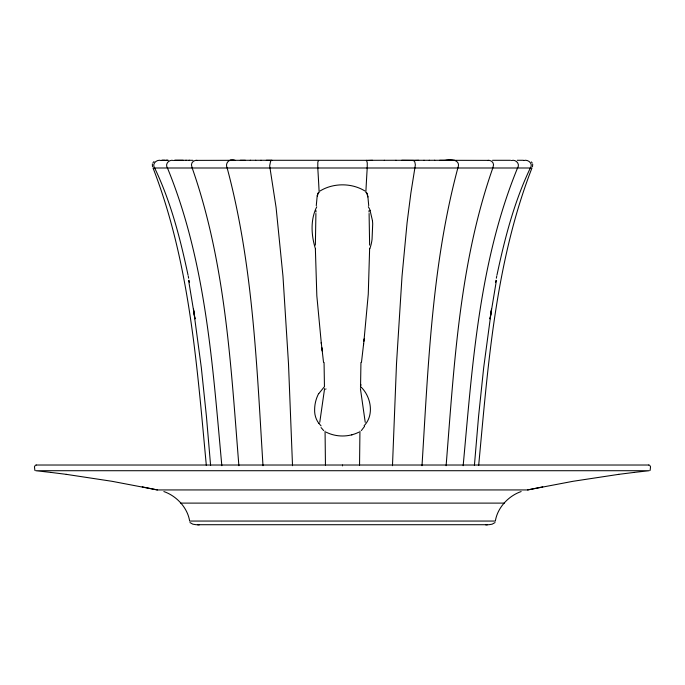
<?xml version="1.0" encoding="UTF-8"?>
<svg xmlns="http://www.w3.org/2000/svg" width="685" height="685" viewBox="0 0 685 685"><rect width="100%" height="100%" fill="white"/><g stroke="black" fill="none" stroke-linecap="round" stroke-linejoin="round"><path stroke-width="1.03" d="M315.374 245.119L315.905 213.497M369.617 249.049L368.265 294.207L363.932 341.25M359.548 465.115L359.933 431.216M360.55 386.623L360.944 362.399M319.767 422.345L324.596 388.583M392.479 465.697L396.504 363.718L402.026 276.209L407.078 222.831L410.872 193.084L415.367 164.854L414.819 161.985L413.475 160.384L401.778 160.281M315.956 212.067L316.016 210.689M422.003 465.697C428.228 366.064 431.875 264.924 457.837 167.996C461.305 159.751 450.559 158.74 444.985 160.281M367.228 167.996L367.263 162.859L366.535 160.324L260.874 160.281M316.273 205.697L317.087 196.963L318.268 192.965M446.115 465.697C454.129 365.756 459.344 263.391 492.806 167.996L493.56 164.854L493.029 162.859L491.616 161.258L489.638 160.384L434.478 160.29M463.163 465.697C472.419 365.482 478.935 262.132 517.535 167.996C520.437 164.015 515.694 159.048 511.43 160.538M474.405 465.5L478.567 416.403L483.696 367.58L491.53 309.175L490.04 318.902L496.377 280.679M478.661 465.5C488.08 365.336 495.238 262.62 531.962 167.996L153.038 167.996C189.762 262.62 196.92 365.336 206.339 465.5M361.492 362.168L363.632 343.767M363.487 344.992L364.077 340M364.077 339.974L364.232 338.715M152.353 163.878L152.472 166.601M317.343 195.525L317.241 196.098L317.42 195.114M495.555 282.246L495.949 280.233M496.334 278.221L496.728 276.209M496.942 275.216C504.734 238.585 514.118 201.912 530.336 167.996C533.495 163.784 528.067 159.023 523.785 160.538M532.502 166.695L532.707 164.1M369.446 249.1L369.772 248.312M318.345 192.81L317.746 193.975M364.548 426.395L361.346 430.574M650.125 470.415L650.544 466.733L649.568 465.132L648.601 465.021M316.753 206.827C310.262 219.654 311.23 235.452 315.442 248.843M318.808 393.601L324.45 386.631L324.056 362.408M366.364 160.538L372.58 160.299M521.139 491.556C508.467 495.914 497.464 507.679 495.349 521.054L189.642 521.054C187.544 507.679 176.524 495.914 163.861 491.556M36.399 465.021L35.466 465.132L34.456 466.733L34.875 470.415M495.049 522.544L492.164 524.179L488.885 524.71L196.115 524.71L192.836 524.179L189.951 522.544M364.103 425.736C374.447 415.136 371.056 396.735 361.098 387.111M153.003 162.628L154.056 161.591M320.066 190.995C333.261 182.792 351.713 182.801 364.917 190.978M358.76 432.218C348.725 437.253 336.267 437.244 326.231 432.209M412.473 160.538L418.672 160.299M453.812 160.538L454.592 160.324M351.533 434.872L352.475 434.615M487.557 160.538L488.585 160.324M527.596 489.938L573.062 481.29L618.735 474.354M542.76 486.864L527.655 489.938L157.336 489.938L111.938 481.29L66.265 474.354M272.527 160.538L271.525 160.384L270.575 161.258L269.676 165.907L276.072 207.375L282.974 276.209L288.496 363.718L292.521 465.697M618.649 474.354L633.976 472.436M633.882 472.436L649.209 470.715L35.757 470.715L51.118 472.436M197.768 524.727L199.506 524.53M235.041 160.299C229.817 158.072 224.62 162.97 227.163 167.996C253.125 264.924 256.772 366.064 262.997 465.697M250.522 160.29L195.362 160.384L193.384 161.258L191.971 162.859L191.44 164.854L192.194 167.996C225.656 263.391 230.871 365.756 238.885 465.697M485.477 524.727L487.395 524.71M161.549 160.281L168.279 160.299M162.062 160.299L164.802 160.29M174.427 160.299L186.269 160.299M174.915 160.316L183.186 160.29M492.506 160.299L510.573 160.299M517.218 160.281L523.451 160.281M240.307 160.299L245.367 160.299M366.535 160.324L384.405 160.273M423.895 160.299L429.478 160.273M424.126 160.281L395.887 160.299M384.294 160.299L396.041 160.273M250.256 160.273L255.762 160.299M429.238 160.299L434.744 160.273M36.57 465.021L648.43 465.021M180.643 503.107L504.357 503.107M439.633 160.299L444.693 160.299M255.522 160.273L261.105 160.299M185.815 160.273L189.514 160.299M189.077 160.281L192.93 160.316M266.328 160.299L272.039 160.324M165.95 160.273L167.782 160.281M197.605 524.71L199.523 524.727M485.494 524.53L487.232 524.727M51.024 472.436L66.351 474.354M161.215 160.538C156.933 159.023 151.505 163.784 154.664 167.996C170.882 201.912 180.266 238.585 188.058 275.216M173.57 160.538C169.306 159.048 164.563 164.015 167.465 167.996C206.065 262.132 212.581 365.482 221.837 465.697M142.24 486.864L157.404 489.938M196.415 160.324L197.443 160.538M230.408 160.324L231.188 160.538M323.671 430.591L321.051 427.56M321.059 425.864L318.902 423.399M531.337 161.917L532.211 162.936M318.636 160.538L317.831 161.985L317.772 167.996M368.727 205.697L367.913 196.963L366.68 192.853M366.758 193.007L367.254 193.992M370.123 210.672L372.477 220.75M188.272 276.209L188.666 278.221M189.051 280.233L189.445 282.246M367.665 195.55L367.913 196.963M188.64 280.679L194.977 318.902L193.478 309.175L201.313 367.58L206.433 416.403L210.603 465.5M321.941 348.588L322.087 349.787M315.383 249.049L316.83 295.809L321.368 343.784M321.796 347.398L322.233 350.994L321.214 342.526M322.233 351.028L323.508 362.168M360.404 388.583L365.233 422.345M368.984 210.689L369.044 212.067M369.095 213.497L369.626 245.119M325.067 431.199L325.452 465.106M342.5 465.021L342.5 465.894M317.78 167.971A286.947 37.452 90 0 1 319.15 192.571M365.85 192.579A286.964 37.452 90 0 1 367.22 167.971M360.421 386.939A12.253 4.941 45.9 0 1 360.935 387.402M360.49 384.465A15.079 9.051 51.9 0 1 361.2 385.047M369.943 248.372A43.463 42.222 0.8 0 0 372.058 239.211L372.7 223.909A59.972 57.026 -33.7 0 0 372.434 220.758M368.325 206.767A30.191 28.659 -37.6 0 1 370.251 210.612M318.876 423.416A21.518 20.875 -68.7 0 1 314.655 411.899L314.638 409.193A34.224 33.556 -61.6 0 1 318.679 393.533M325.623 389.277A16.723 6.507 -46 0 1 326.009 388.926"/></g></svg>
